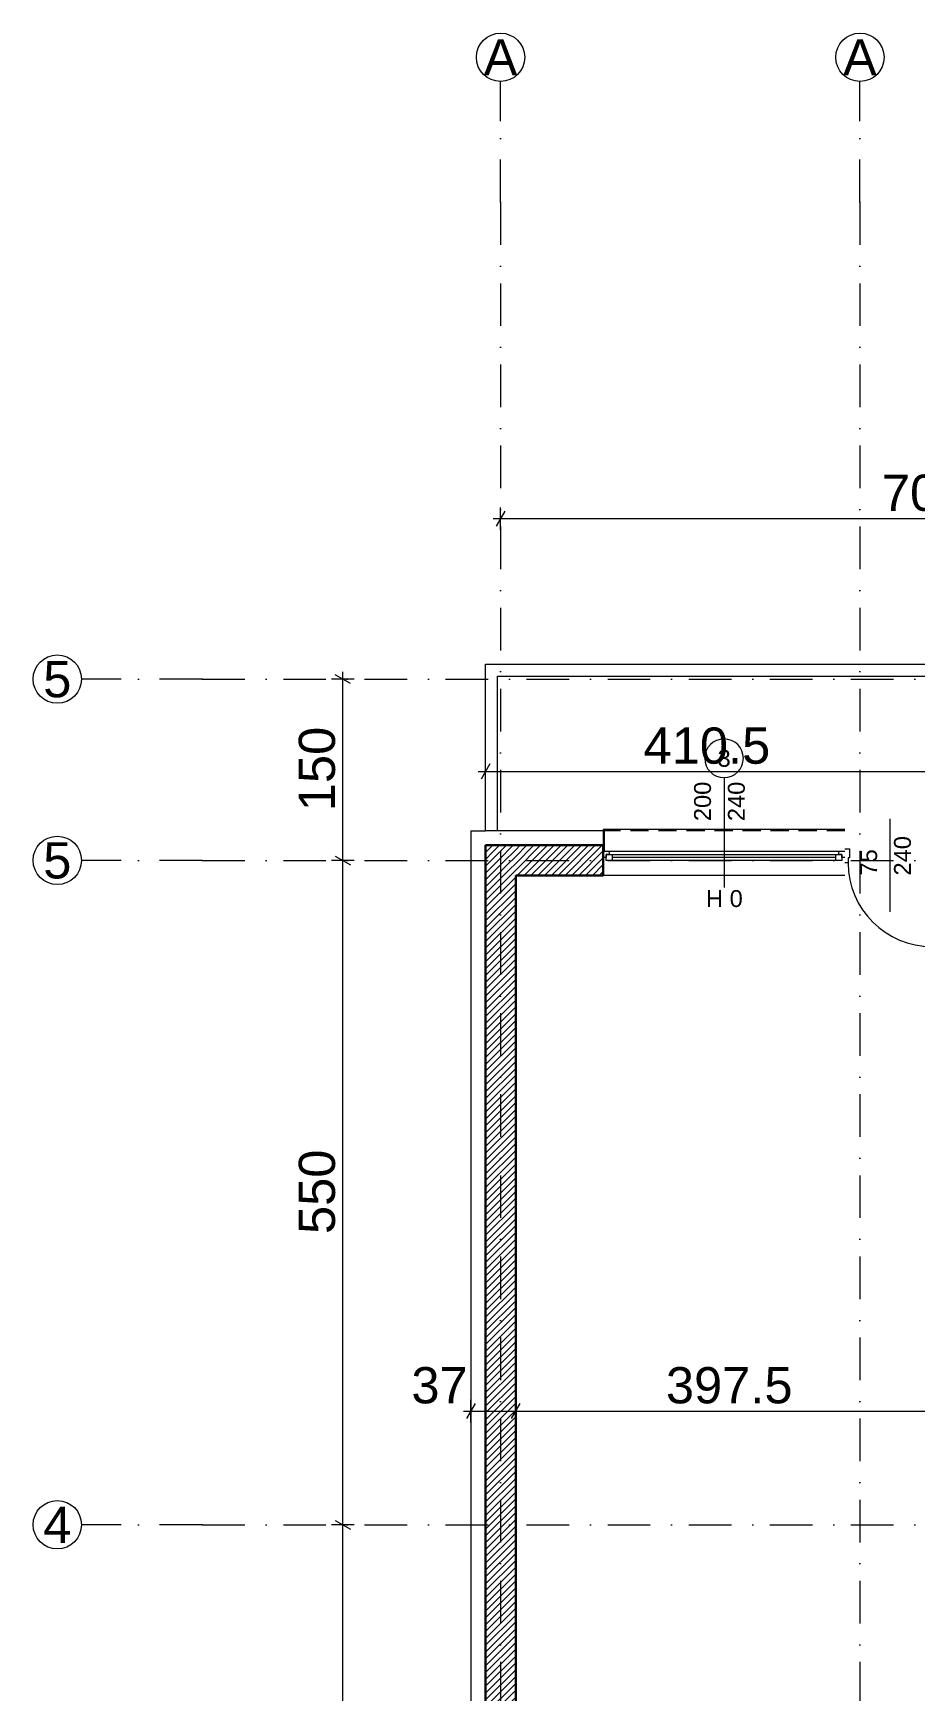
# Model space of a CAD drawing. Header units: centimetres. Extents: x -2083 to 1540, y -695 to 1912.
# Drawn here: x -2083 to -1353, y 539 to 1912 of the extents above; entities that cross this region are included whole.
import ezdxf
from ezdxf.enums import TextEntityAlignment as Align

# ---------------------------------------------------------------- set-up
doc = ezdxf.new("R2010")
doc.units = ezdxf.units.CM
doc.header["$MEASUREMENT"] = 0
doc.linetypes.add('Dashed', pattern=[23.2, 15, -8.2])
doc.linetypes.add('Dot & Dashed', pattern=[67.027776, 35.277777, -17.638888, 0, -14.111111])
for name, color, linetype in [('2D Drafting - General', 7, 'Continuous'), ('Archicad Door Markers', 7, 'Continuous'), ('Archicad Doors', 7, 'Continuous'), ('Archicad Window Markers', 7, 'Continuous'), ('Archicad Windows', 7, 'Continuous'), ('fill', 7, 'Continuous'), ('оси', 7, 'Continuous'), ('размери', 7, 'Continuous'), ('стени', 7, 'Continuous')]:
    doc.layers.add(name, color=color, linetype=linetype)
doc.styles.add('GENERATED_STYLE_1', font='arial.ttf')
doc.dimstyles.new('GENERATED_STYLE__3', dxfattribs={"dimtxt": 30, "dimasz": 9.5, "dimexe": 0.18, "dimexo": 0.0625, "dimgap": 0, "dimtad": 1, "dimzin": 0, "dimdsep": 46, "dimtxsty": 'GENERATED_STYLE_1', "dimblk": 'ARROWHEAD_2', "dimblk1": 'ARROWHEAD_2', "dimblk2": 'ARROWHEAD_2', "dimcen": 0.09, "dimse1": 1, "dimse2": 1, "dimclrd": 151, "dimclre": 151, "dimclrt": 7, "dimazin": 0, "dimtfac": 1, "dimtdec": 4, "dimtmove": 0, "dimatfit": 3, "dimfxl": 0, "dimtolj": 1, "dimtzin": 0, "dimarcsym": 0})
doc.dimstyles.new('GENERATED_STYLE__4', dxfattribs={"dimtxt": 30, "dimasz": 9.5, "dimexe": 0.18, "dimexo": 0.0625, "dimgap": 0, "dimtad": 1, "dimtih": 1, "dimtoh": 1, "dimzin": 0, "dimdsep": 46, "dimtxsty": 'GENERATED_STYLE_1', "dimblk": 'ARROWHEAD_2', "dimblk1": 'ARROWHEAD_2', "dimblk2": 'ARROWHEAD_2', "dimcen": 0.09, "dimse1": 1, "dimse2": 1, "dimclrd": 151, "dimclre": 151, "dimclrt": 7, "dimazin": 0, "dimtfac": 1, "dimtdec": 4, "dimtmove": 0, "dimatfit": 3, "dimfxl": 0, "dimtolj": 1, "dimtzin": 0, "dimarcsym": 0})
pattern_1 = [(45, (0, 0), (-2.828427, 2.828427), [])]

# ---------------------------------------------------------------- blocks, each defined once
blk = doc.blocks.new('W Marker 27[1]', base_point=(-1510.8, 1214.3))
at = {"layer": 'Archicad Window Markers', "color": 7, "linetype": 'Continuous', "lineweight": 5}
blk.add_line((-1510.8, 1295.3), (-1510.8, 1204.3), dxfattribs=at)
for start, end in [(0, 180), (180, 0)]:
    blk.add_arc((-1510.8, 1311.3), 16, start, end, dxfattribs=at)
at = {"layer": 'Archicad Window Markers', "color": 7, "lineweight": 5, "char_height": 14, "attachment_point": 7, "style": 'GENERATED_STYLE_1'}
for s, insert in [('\\A1;{\\pql;\\pt0;\\fArial|b0|i0|c204|p0;\\W1.000000;3\\fArial|b0|i0|c204|p0;\\W1.000000;\\fArial|b0|i0|c204|p0;\\W1.000000;\\fArial|b0|i0|c204|p0;\\W1.000000;}', (-1516.1, 1304.1)), ('\\A1;{\\pql;\\pt0;\\fArial|b0|i0|c204|p0;\\W1.000000;H 0\\fArial|b0|i0|c204|p0;\\W1.000000;\\A1{\\H.66x;\\S^  ;}\\fArial|b0|i0|c204|p0;\\W1.000000;\\fArial|b0|i0|c204|p0;\\W1.000000;}', (-1525.7, 1184.1))]:
    blk.add_mtext(s, dxfattribs=dict(at, insert=insert))
at = {"layer": 'Archicad Window Markers', "color": 7, "lineweight": 5, "char_height": 14, "attachment_point": 7, "rotation": 90, "style": 'GENERATED_STYLE_1'}
for s, insert in [('\\A1;{\\pql;\\pt0;\\fArial|b0|i0|c204|p0;\\W1.000000;200\\fArial|b0|i0|c204|p0;\\W1.000000;\\A1{\\H.66x;\\S^  ;}\\fArial|b0|i0|c204|p0;\\W1.000000;\\fArial|b0|i0|c204|p0;\\W1.000000;}', (-1517.5, 1259.3)), ('\\A1;{\\pql;\\pt0;\\fArial|b0|i0|c204|p0;\\W1.000000;240\\fArial|b0|i0|c204|p0;\\W1.000000;\\A1{\\H.66x;\\S^  ;}\\fArial|b0|i0|c204|p0;\\W1.000000;\\fArial|b0|i0|c204|p0;\\W1.000000;}', (-1489.5, 1259.3))]:
    blk.add_mtext(s, dxfattribs=dict(at, insert=insert))
blk = doc.blocks.new('Window 27[1]')
at = {"layer": 'Archicad Windows', "color": 30, "linetype": 'Continuous', "lineweight": 20}
for q in [(-1619.8, 1251.3), (-1619.8, 1251.3), (-1610.8, 1239.3), (-1610.8, 1239.3), (-1610.8, 1239.3)]:
    blk.add_line((-1610.8, 1251.3), q, dxfattribs=at)
at = {"layer": 'Archicad Windows', "color": 30, "linetype": 'Continuous', "lineweight": 5}
for p, q in [((-1610.8, 1252.3), (-1610.8, 1234.3)), ((-1609.8, 1252.3), (-1610.8, 1252.3)), ((-1410.8, 1252.3), (-1609.8, 1252.3)), ((-1609.8, 1234.3), (-1609.8, 1252.3)), ((-1610.8, 1234.3), (-1609.8, 1234.3)), ((-1610.8, 1234.3), (-1605.8, 1234.3)), ((-1608.3, 1229.3), (-1610.8, 1229.3)), ((-1605.8, 1231.8), (-1608.3, 1231.8)), ((-1608.3, 1231.8), (-1608.3, 1229.3)), ((-1608.3, 1231.8), (-1603.3, 1231.8)), ((-1608.3, 1226.8), (-1608.3, 1231.8)), ((-1603.3, 1226.8), (-1608.3, 1226.8)), ((-1605.8, 1234.3), (-1605.8, 1231.8)), ((-1605.8, 1234.3), (-1415.8, 1234.3)), ((-1603.3, 1231.8), (-1603.3, 1226.8)), ((-1603.3, 1231.8), (-1418.3, 1231.8)), ((-1418.3, 1229.3), (-1603.3, 1229.3)), ((-1418.3, 1226.8), (-1603.3, 1226.8)), ((-1418.3, 1226.8), (-1603.3, 1226.8)), ((-1418.3, 1226.8), (-1418.3, 1231.8)), ((-1418.3, 1231.8), (-1413.3, 1231.8)), ((-1413.3, 1226.8), (-1418.3, 1226.8)), ((-1415.8, 1231.8), (-1415.8, 1234.3)), ((-1415.8, 1234.3), (-1410.8, 1234.3)), ((-1413.3, 1231.8), (-1415.8, 1231.8)), ((-1413.3, 1229.3), (-1413.3, 1231.8)), ((-1413.3, 1231.8), (-1413.3, 1226.8)), ((-1410.8, 1229.3), (-1413.3, 1229.3)), ((-1410.8, 1214.3), (-1610.8, 1214.3))]:
    blk.add_line(p, q, dxfattribs=at)
at = {"layer": 'Archicad Windows', "color": 30, "linetype": 'Dashed', "lineweight": 5}
blk.add_line((-1410.8, 1251.3), (-1610.8, 1251.3), dxfattribs=at)
at = {"layer": 'Archicad Windows', "color": 7, "linetype": 'Continuous', "lineweight": 30}
for p, q in [((-1610.8, 1239.3), (-1610.8, 1234.3)), ((-1610.8, 1239.3), (-1610.8, 1234.3)), ((-1610.8, 1239.3), (-1610.8, 1234.3)), ((-1610.8, 1234.3), (-1610.8, 1229.3)), ((-1610.8, 1234.3), (-1610.8, 1229.3)), ((-1610.8, 1229.3), (-1610.8, 1214.3))]:
    blk.add_line(p, q, dxfattribs=at)
at = {"layer": 'Archicad Window Markers', "color": 7, "lineweight": 5}
blk.add_blockref('W Marker 27[1]', (-1510.8, 1214.3), dxfattribs=at)
blk = doc.blocks.new('D Marker 27[2]', base_point=(-1373.3, 1214.3))
at = {"layer": 'Archicad Door Markers', "color": 7, "linetype": 'Continuous', "lineweight": 5}
blk.add_line((-1373.3, 1184.3), (-1373.3, 1261.3), dxfattribs=at)
at = {"layer": 'Archicad Door Markers', "color": 7, "lineweight": 5, "char_height": 14, "attachment_point": 7, "rotation": 90, "style": 'GENERATED_STYLE_1'}
for s, insert in [('\\A1;{\\pql;\\pt0;\\fArial|b0|i0|c204|p0;\\W1.000000;75\\fArial|b0|i0|c204|p0;\\W1.000000;\\A1{\\H.66x;\\S^  ;}\\fArial|b0|i0|c204|p0;\\W1.000000;\\fArial|b0|i0|c204|p0;\\W1.000000;}', (-1380, 1214.3)), ('\\A1;{\\pql;\\pt0;\\fArial|b0|i0|c204|p0;\\W1.000000;240\\fArial|b0|i0|c204|p0;\\W1.000000;\\A1{\\H.66x;\\S^  ;}\\fArial|b0|i0|c204|p0;\\W1.000000;\\fArial|b0|i0|c204|p0;\\W1.000000;}', (-1352, 1214.3))]:
    blk.add_mtext(s, dxfattribs=dict(at, insert=insert))
blk = doc.blocks.new('Door 27[2]')
at = {"layer": 'Archicad Doors', "color": 30, "linetype": 'Continuous', "lineweight": 5}
for p, q in [((-1336.8, 1236.3), (-1336.8, 1252.3)), ((-1336.8, 1252.3), (-1335.8, 1252.3)), ((-1335.8, 1252.3), (-1335.8, 1236.3)), ((-1410.8, 1236.3), (-1406.8, 1236.3)), ((-1406.8, 1236.3), (-1406.8, 1228.8)), ((-1339.8, 1228.8), (-1339.8, 1236.3)), ((-1339.8, 1236.3), (-1335.8, 1236.3)), ((-1335.8, 1236.3), (-1336.8, 1236.3)), ((-1335.8, 1236.3), (-1335.8, 1224.8)), ((-1408, 1224.8), (-1410.8, 1224.8)), ((-1406.8, 1228.8), (-1408, 1228.8)), ((-1408, 1228.8), (-1408, 1224.8)), ((-1342.6, 1224.8), (-1342.6, 1214.8)), ((-1338.6, 1224.8), (-1342.6, 1224.8)), ((-1338.6, 1228.8), (-1339.8, 1228.8)), ((-1338.6, 1224.8), (-1338.6, 1228.8)), ((-1335.8, 1224.8), (-1338.6, 1224.8)), ((-1338.6, 1214.8), (-1338.6, 1224.8)), ((-1342.6, 1214.8), (-1338.6, 1214.8)), ((-1340.6, 1165.4), (-1340.6, 1214.8)), ((-1338.6, 1165.4), (-1342.6, 1165.4)), ((-1342.6, 1165.4), (-1342.6, 1155.4)), ((-1342.6, 1155.4), (-1338.6, 1155.4)), ((-1338.6, 1155.4), (-1338.6, 1165.4))]:
    blk.add_line(p, q, dxfattribs=at)
at = {"layer": 'Archicad Doors', "color": 30, "linetype": 'Continuous', "lineweight": 20}
for q in [(-1335.8, 1239.3), (-1335.8, 1239.3), (-1335.8, 1239.3), (-1330.8, 1251.3), (-1330.8, 1251.3)]:
    blk.add_line((-1335.8, 1251.3), q, dxfattribs=at)
at = {"layer": 'Archicad Doors', "color": 7, "linetype": 'Continuous', "lineweight": 30}
for p, q in [((-1335.8, 1239.3), (-1335.8, 1236.3)), ((-1335.8, 1239.3), (-1335.8, 1236.3)), ((-1335.8, 1239.3), (-1335.8, 1236.3)), ((-1335.8, 1236.3), (-1335.8, 1224.8)), ((-1335.8, 1236.3), (-1335.8, 1224.8)), ((-1335.8, 1224.8), (-1335.8, 1214.3))]:
    blk.add_line(p, q, dxfattribs=at)
at = {"layer": 'Archicad Doors', "color": 30, "linetype": 'Continuous', "lineweight": 5, "flags": 128}
for points in [[(-1340.6, 1165.4), (-1340.6, 1214.8), (-1342.6, 1214.8), (-1342.6, 1165.4)], [(-1338.6, 1165.4), (-1338.6, 1214.8), (-1340.6, 1214.8), (-1340.6, 1165.4)]]:
    blk.add_lwpolyline(points, close=True, dxfattribs=at)
at = {"layer": 'Archicad Doors', "color": 7, "linetype": 'Continuous', "lineweight": 5}
blk.add_arc((-1338.6, 1224.8), 69.4, 180, 270, dxfattribs=at)
at = {"layer": 'Archicad Door Markers', "color": 7, "lineweight": 5}
blk.add_blockref('D Marker 27[2]', (-1373.3, 1214.3), dxfattribs=at)
blk = doc.blocks.new('Standard grid marker[15]', base_point=(-1695.8, 1871.6))
at = {"layer": 'оси', "color": 102, "linetype": 'Dot & Dashed', "lineweight": 15}
for q in [(-1695.8, 1871.6), (-1695.8, -447.8)]:
    blk.add_line((-1695.8, 1771.6), q, dxfattribs=at)
at = {"layer": 'оси', "color": 7, "linetype": 'Continuous', "lineweight": 5}
blk.add_circle((-1695.8, 1891.6), 20, dxfattribs=at)
at = {"layer": 'оси', "color": 102, "linetype": 'Dot & Dashed', "lineweight": 15}
blk.add_point((-1695.8, 1771.6), dxfattribs=at)
blk.add_point((-1695.8, 1771.6), dxfattribs=at)
at = {"layer": 'оси', "color": 7, "lineweight": 30, "style": 'GENERATED_STYLE_1'}
for tag, p in [('AC_MarkerText_1_0', (-1695.8, 1906.6)), ('AC_MarkerText_1_1', (-1695.8, -552.8))]:
    blk.add_attdef(tag, text='', height=30, rotation=360, dxfattribs=at).set_placement(p, align=Align.TOP_CENTER)
blk = doc.blocks.new('Standard grid marker[16]', base_point=(-2042.7, 1376.8))
at = {"layer": 'оси', "color": 102, "linetype": 'Dot & Dashed', "lineweight": 15}
for q in [(-2042.7, 1376.8), (1400.3, 1376.8)]:
    blk.add_line((-1942.7, 1376.8), q, dxfattribs=at)
at = {"layer": 'оси', "color": 7, "linetype": 'Continuous', "lineweight": 5}
blk.add_circle((-2062.7, 1376.8), 20, dxfattribs=at)
at = {"layer": 'оси', "color": 102, "linetype": 'Dot & Dashed', "lineweight": 15}
blk.add_point((-1942.7, 1376.8), dxfattribs=at)
blk.add_point((-1942.7, 1376.8), dxfattribs=at)
at = {"layer": 'оси', "color": 7, "lineweight": 30, "style": 'GENERATED_STYLE_1'}
for tag, p in [('AC_MarkerText_1_0', (-2062.7, 1391.8)), ('AC_MarkerText_1_1', (1520.3, 1391.8))]:
    blk.add_attdef(tag, text='', height=30, dxfattribs=at).set_placement(p, align=Align.TOP_CENTER)
blk = doc.blocks.new('Standard grid marker[17]', base_point=(-2042.7, 676.8))
at = {"layer": 'оси', "color": 102, "linetype": 'Dot & Dashed', "lineweight": 15}
for q in [(-2042.7, 676.8), (1400.3, 676.8)]:
    blk.add_line((-1942.7, 676.8), q, dxfattribs=at)
at = {"layer": 'оси', "color": 7, "linetype": 'Continuous', "lineweight": 5}
blk.add_circle((-2062.7, 676.8), 20, dxfattribs=at)
at = {"layer": 'оси', "color": 102, "linetype": 'Dot & Dashed', "lineweight": 15}
blk.add_point((-1942.7, 676.8), dxfattribs=at)
blk.add_point((-1942.7, 676.8), dxfattribs=at)
at = {"layer": 'оси', "color": 7, "lineweight": 30, "style": 'GENERATED_STYLE_1'}
for tag, p in [('AC_MarkerText_1_0', (-2062.7, 691.8)), ('AC_MarkerText_1_1', (1520.3, 691.8))]:
    blk.add_attdef(tag, text='', height=30, dxfattribs=at).set_placement(p, align=Align.TOP_CENTER)
blk = doc.blocks.new('Standard grid marker[19]', base_point=(-2042.7, 1226.8))
at = {"layer": 'оси', "color": 102, "linetype": 'Dot & Dashed', "lineweight": 15}
for q in [(-2042.7, 1226.8), (1400.3, 1226.8)]:
    blk.add_line((-1942.7, 1226.8), q, dxfattribs=at)
at = {"layer": 'оси', "color": 7, "linetype": 'Continuous', "lineweight": 5}
blk.add_circle((-2062.7, 1226.8), 20, dxfattribs=at)
at = {"layer": 'оси', "color": 102, "linetype": 'Dot & Dashed', "lineweight": 15}
blk.add_point((-1942.7, 1226.8), dxfattribs=at)
blk.add_point((-1942.7, 1226.8), dxfattribs=at)
at = {"layer": 'оси', "color": 7, "lineweight": 30, "style": 'GENERATED_STYLE_1'}
for tag, p in [('AC_MarkerText_1_0', (-2062.7, 1241.8)), ('AC_MarkerText_1_1', (1520.3, 1241.8))]:
    blk.add_attdef(tag, text='', height=30, dxfattribs=at).set_placement(p, align=Align.TOP_CENTER)
blk = doc.blocks.new('Standard grid marker[25]', base_point=(-1398.3, 1871.6))
at = {"layer": 'оси', "color": 102, "linetype": 'Dot & Dashed', "lineweight": 15}
for q in [(-1398.3, 1871.6), (-1398.3, -447.8)]:
    blk.add_line((-1398.3, 1771.6), q, dxfattribs=at)
at = {"layer": 'оси', "color": 7, "linetype": 'Continuous', "lineweight": 5}
blk.add_circle((-1398.3, 1891.6), 20, dxfattribs=at)
at = {"layer": 'оси', "color": 102, "linetype": 'Dot & Dashed', "lineweight": 15}
blk.add_point((-1398.3, 1771.6), dxfattribs=at)
blk.add_point((-1398.3, 1771.6), dxfattribs=at)
at = {"layer": 'оси', "color": 7, "lineweight": 30, "style": 'GENERATED_STYLE_1'}
for tag, p in [('AC_MarkerText_1_0', (-1398.3, 1906.6)), ('AC_MarkerText_1_1', (-1398.3, -552.8))]:
    blk.add_attdef(tag, text='', height=30, rotation=360, dxfattribs=at).set_placement(p, align=Align.TOP_CENTER)
blk = doc.blocks.new('*D66')
at = {"layer": 'размери', "color": 151, "linetype": 'Continuous', "lineweight": 13}
for p, q in [((-1726.4, 770.9), (-1720.3, 770.9)), ((-1720.3, 761.6), (-1720.3, 780.3)), ((-1720.3, 770.9), (-1683.3, 770.9)), ((-1683.3, 761.6), (-1683.3, 780.3))]:
    blk.add_line(p, q, dxfattribs=at)
at = {"layer": 'размери', "color": 161, "linetype": 'Continuous', "lineweight": 13}
for p, q in [((-1716.7, 777.2), (-1723.9, 764.7)), ((-1679.7, 777.2), (-1686.9, 764.7))]:
    blk.add_line(p, q, dxfattribs=at)
at = {"layer": 'размери', "color": 7, "lineweight": 30, "insert": (-1769.6, 776.9), "char_height": 30, "attachment_point": 7, "style": 'GENERATED_STYLE_1'}
blk.add_mtext('\\A1;{\\pql;\\fArial|b0|i0|c204|p0;\\W1.000000;37}', dxfattribs=at)
blk = doc.blocks.new('ARROWHEAD_2')
at = {"color": 0, "linetype": 'Continuous', "lineweight": 0}
for p, q in [((0, 0), (-1, 0)), ((-0.38, -0.66), (0.38, 0.66))]:
    blk.add_line(p, q, dxfattribs=at)
blk = doc.blocks.new('*D67')
at = {"layer": 'размери', "color": 161, "linetype": 'Continuous', "lineweight": 13}
for p, q in [((-1679.7, 777.2), (-1686.9, 764.7)), ((-1282.2, 777.2), (-1289.4, 764.7))]:
    blk.add_line(p, q, dxfattribs=at)
at = {"layer": 'размери', "color": 151, "linetype": 'Continuous', "lineweight": 13}
for p, q in [((-1683.3, 761.6), (-1683.3, 780.3)), ((-1683.3, 770.9), (-1285.8, 770.9))]:
    blk.add_line(p, q, dxfattribs=at)
at = {"layer": 'размери', "color": 7, "lineweight": 30, "char_height": 30, "attachment_point": 7, "style": 'GENERATED_STYLE_1'}
for s, insert in [('\\A1;{\\pql;\\fArial|b0|i0|c204|p0;\\W1.000000;397.5}', (-1558.9, 776.9)), ('\\A1;{\\pql;\\fArial|b0|i0|c204|p0;\\W1.000000;25}', (-1335.1, 776.9))]:
    blk.add_mtext(s, dxfattribs=dict(at, insert=insert))
blk = doc.blocks.new('*D68')
at = {"layer": 'размери', "color": 151, "linetype": 'Continuous', "lineweight": 13}
for p, q in [((-1683.3, 770.9), (-1285.8, 770.9)), ((-1285.8, 761.6), (-1285.8, 780.3)), ((-1285.8, 770.9), (-1260.8, 770.9))]:
    blk.add_line(p, q, dxfattribs=at)
at = {"layer": 'размери', "color": 161, "linetype": 'Continuous', "lineweight": 13}
for p, q in [((-1282.2, 777.2), (-1289.4, 764.7)), ((-1257.2, 777.2), (-1264.4, 764.7))]:
    blk.add_line(p, q, dxfattribs=at)
blk = doc.blocks.new('*D77')
at = {"layer": 'размери', "color": 161, "linetype": 'Continuous', "lineweight": 13}
for p, q in [((-1704.7, 1306.6), (-1711.9, 1294.1)), ((-1294.2, 1306.6), (-1301.4, 1294.1))]:
    blk.add_line(p, q, dxfattribs=at)
at = {"layer": 'размери', "color": 151, "linetype": 'Continuous', "lineweight": 13}
for p, q in [((-1708.3, 1291), (-1708.3, 1309.8)), ((-1297.8, 1291), (-1297.8, 1309.8)), ((-1714.4, 1300.4), (-1708.3, 1300.4)), ((-1708.3, 1300.4), (-1297.8, 1300.4))]:
    blk.add_line(p, q, dxfattribs=at)
at = {"layer": 'размери', "color": 7, "lineweight": 30, "char_height": 30, "attachment_point": 7, "style": 'GENERATED_STYLE_1'}
for s, insert in [('\\A1;{\\pql;\\fArial|b0|i0|c204|p0;\\W1.000000;410.5}', (-1577.4, 1306.4)), ('\\A1;{\\pql;\\fArial|b0|i0|c204|p0;\\W1.000000;12}', (-1347.1, 1306.4))]:
    blk.add_mtext(s, dxfattribs=dict(at, insert=insert))
blk = doc.blocks.new('*D90')
at = {"layer": 'размери', "color": 151, "linetype": 'Continuous', "lineweight": 13}
for p, q in [((-1817, 676.8), (-1835.7, 676.8)), ((-1826.4, -23.2), (-1826.4, 676.8)), ((-1817, -23.2), (-1835.7, -23.2)), ((-1826.4, -29.3), (-1826.4, -23.2))]:
    blk.add_line(p, q, dxfattribs=at)
at = {"layer": 'размери', "color": 161, "linetype": 'Continuous', "lineweight": 13}
for p, q in [((-1832.6, 680.4), (-1820.1, 673.2)), ((-1832.6, -19.6), (-1820.1, -26.8))]:
    blk.add_line(p, q, dxfattribs=at)
at = {"layer": 'размери', "color": 7, "lineweight": 30, "insert": (-1832.4, 292.5), "char_height": 30, "attachment_point": 7, "rotation": 90, "style": 'GENERATED_STYLE_1'}
blk.add_mtext('\\A1;{\\pql;\\fArial|b0|i0|c204|p0;\\W1.000000;700}', dxfattribs=at)
blk = doc.blocks.new('*D91')
at = {"layer": 'размери', "color": 151, "linetype": 'Continuous', "lineweight": 13}
for p, q in [((-1817, 1226.8), (-1835.7, 1226.8)), ((-1826.4, 676.8), (-1826.4, 1226.8)), ((-1817, 676.8), (-1835.7, 676.8))]:
    blk.add_line(p, q, dxfattribs=at)
at = {"layer": 'размери', "color": 161, "linetype": 'Continuous', "lineweight": 13}
for p, q in [((-1832.6, 1230.4), (-1820.1, 1223.2)), ((-1832.6, 680.4), (-1820.1, 673.2))]:
    blk.add_line(p, q, dxfattribs=at)
at = {"layer": 'размери', "color": 7, "lineweight": 30, "insert": (-1832.4, 917.5), "char_height": 30, "attachment_point": 7, "rotation": 90, "style": 'GENERATED_STYLE_1'}
blk.add_mtext('\\A1;{\\pql;\\fArial|b0|i0|c204|p0;\\W1.000000;550}', dxfattribs=at)
blk = doc.blocks.new('*D92')
at = {"layer": 'размери', "color": 151, "linetype": 'Continuous', "lineweight": 13}
for p, q in [((-1817, 1376.8), (-1835.7, 1376.8)), ((-1826.4, 1376.8), (-1826.4, 1382.9)), ((-1826.4, 1226.8), (-1826.4, 1376.8)), ((-1817, 1226.8), (-1835.7, 1226.8))]:
    blk.add_line(p, q, dxfattribs=at)
at = {"layer": 'размери', "color": 161, "linetype": 'Continuous', "lineweight": 13}
for p, q in [((-1820.1, 1373.2), (-1832.6, 1380.4)), ((-1832.6, 1230.4), (-1820.1, 1223.2))]:
    blk.add_line(p, q, dxfattribs=at)
at = {"layer": 'размери', "color": 7, "lineweight": 30, "insert": (-1832.4, 1267.5), "char_height": 30, "attachment_point": 7, "rotation": 90, "style": 'GENERATED_STYLE_1'}
blk.add_mtext('\\A1;{\\pql;\\fArial|b0|i0|c204|p0;\\W1.000000;150}', dxfattribs=at)
blk = doc.blocks.new('*D93')
at = {"layer": 'размери', "color": 151, "linetype": 'Continuous', "lineweight": 13}
for p, q in [((-1701.9, 1509.7), (-1695.8, 1509.7)), ((-1695.8, 1500.3), (-1695.8, 1519)), ((-1695.8, 1509.7), (-995.8, 1509.7)), ((-995.8, 1500.3), (-995.8, 1519)), ((-995.8, 1509.7), (-295.8, 1509.7))]:
    blk.add_line(p, q, dxfattribs=at)
at = {"layer": 'размери', "color": 161, "linetype": 'Continuous', "lineweight": 13}
for p, q in [((-1692.2, 1515.9), (-1699.4, 1503.4)), ((-992.2, 1515.9), (-999.4, 1503.4))]:
    blk.add_line(p, q, dxfattribs=at)
at = {"layer": 'размери', "color": 7, "lineweight": 30, "insert": (-1380.1, 1515.7), "char_height": 30, "attachment_point": 7, "style": 'GENERATED_STYLE_1'}
blk.add_mtext('\\A1;{\\pql;\\fArial|b0|i0|c204|p0;\\W1.000000;700}', dxfattribs=at)

msp = doc.modelspace()

# ---------------------------------------------------------------- hatches: boundary and pattern name
at = {"layer": 'fill', "linetype": 'Continuous', "lineweight": 13}
h = msp.add_hatch(dxfattribs=at)
h.set_pattern_fill('Common_Brick', color=253, style=0, pattern_type=2)
h.set_pattern_definition(pattern_1)
h.paths.add_polyline_path([(-1683.272, 1239.333), (-1708.272, 1239.333), (-1683.272, 1214.333)])
h = msp.add_hatch(dxfattribs=at)
h.set_pattern_fill('Common_Brick', color=253, style=0, pattern_type=2)
h.set_pattern_definition(pattern_1)
h.paths.add_polyline_path([(-1683.272, 1214.333), (-1708.272, 1239.333), (-1708.272, 1214.333)])
h = msp.add_hatch(dxfattribs=at)
h.set_pattern_fill('Common_Brick', color=253, style=0, pattern_type=2)
h.set_pattern_definition(pattern_1)
h.paths.add_polyline_path([(-1683.272, 1214.333), (-1610.772, 1214.333), (-1610.772, 1229.333), (-1610.772, 1234.333), (-1610.772, 1239.333), (-1683.272, 1239.333)])
h = msp.add_hatch(dxfattribs=at)
h.set_pattern_fill('Common_Brick', color=253, style=0, pattern_type=2)
h.set_pattern_definition(pattern_1)
h.paths.add_polyline_path([(-1683.272, -10.667), (-1683.272, 1214.333), (-1708.272, 1214.333), (-1708.272, -10.667)])

# ---------------------------------------------------------------- linework, layer by layer
at = {"layer": '2D Drafting - General', "color": 7, "linetype": 'Continuous', "lineweight": 13}
for p, q in [((-1708.272, 1251.333), (-1708.272, 1389.333)), ((-1708.272, 1389.333), (-1297.772, 1389.333)), ((-1698.272, 1251.333), (-1698.272, 1379.333)), ((-1698.272, 1379.333), (-1297.772, 1379.333))]:
    msp.add_line(p, q, dxfattribs=at)
at = {"layer": 'стени', "color": 30, "linetype": 'Continuous', "lineweight": 20}
for q in [(-1619.772, 1251.333), (-1610.772, 1239.333), (-1610.772, 1239.333)]:
    msp.add_line((-1610.772, 1251.333), q, dxfattribs=at)
at = {"layer": 'стени', "color": 7, "linetype": 'Continuous', "lineweight": 30}
for p, q in [((-1683.272, 1239.333), (-1708.272, 1239.333)), ((-1708.272, 1239.333), (-1708.272, 1214.333)), ((-1683.272, 1239.333), (-1708.272, 1239.333)), ((-1610.772, 1239.333), (-1683.272, 1239.333)), ((-1610.772, 1239.333), (-1610.772, 1234.333)), ((-1610.772, 1239.333), (-1610.772, 1234.333)), ((-1610.772, 1234.333), (-1610.772, 1229.333)), ((-1610.772, 1229.333), (-1610.772, 1214.333)), ((-1708.272, 1214.333), (-1708.272, -10.667))]:
    msp.add_line(p, q, dxfattribs=at)
at = {"layer": 'стени', "color": 30, "linetype": 'Continuous', "lineweight": 20, "flags": 128}
for points in [[(-1720.272, 1251.333), (-1708.272, 1251.333)], [(-1720.272, 1251.333), (-1720.272, -47.667)], [(-1610.772, 1251.333), (-1708.272, 1251.333)]]:
    msp.add_lwpolyline(points, dxfattribs=at)
at = {"layer": 'стени', "color": 7, "linetype": 'Continuous', "lineweight": 30, "flags": 128}
for points in [[(-1683.272, -10.667), (-1683.272, 1214.333)], [(-1683.272, 1214.333), (-1610.772, 1214.333)]]:
    msp.add_lwpolyline(points, dxfattribs=at)

# ---------------------------------------------------------------- block references
at = {"layer": 'Archicad Doors', "color": 21, "linetype": 'Continuous', "lineweight": 13}
msp.add_blockref('Door 27[2]', (0, 0), dxfattribs=at)
at = {"layer": 'Archicad Windows', "color": 21, "linetype": 'Continuous', "lineweight": 13}
msp.add_blockref('Window 27[1]', (0, 0), dxfattribs=at)
at = {"layer": 'оси', "color": 8, "linetype": 'Continuous', "lineweight": 15}
ref = msp.add_blockref('Standard grid marker[15]', (-1695.772, 1871.596), dxfattribs=at)
ref.add_attrib('AC_MarkerText_1', 'A', dxfattribs={"color": 7, "lineweight": 30, "height": 30, "rotation": 360, "style": 'GENERATED_STYLE_1'}).set_placement((-1695.772, 1906.596), align=Align.TOP_CENTER)
ref = msp.add_blockref('Standard grid marker[25]', (-1398.272, 1871.596), dxfattribs=at)
ref.add_attrib('AC_MarkerText_1', 'A', dxfattribs={"color": 7, "lineweight": 30, "height": 30, "rotation": 360, "style": 'GENERATED_STYLE_1'}).set_placement((-1398.272, 1906.596), align=Align.TOP_CENTER)
ref = msp.add_blockref('Standard grid marker[16]', (-2042.711, 1376.833), dxfattribs=at)
ref.add_attrib('AC_MarkerText_1', '5', dxfattribs={"color": 7, "lineweight": 30, "height": 30, "style": 'GENERATED_STYLE_1'}).set_placement((-2062.711, 1391.833), align=Align.TOP_CENTER)
ref = msp.add_blockref('Standard grid marker[19]', (-2042.711, 1226.833), dxfattribs=at)
ref.add_attrib('AC_MarkerText_1', '5', dxfattribs={"color": 7, "lineweight": 30, "height": 30, "style": 'GENERATED_STYLE_1'}).set_placement((-2062.711, 1241.833), align=Align.TOP_CENTER)
ref = msp.add_blockref('Standard grid marker[17]', (-2042.711, 676.833), dxfattribs=at)
ref.add_attrib('AC_MarkerText_1', '4', dxfattribs={"color": 7, "lineweight": 30, "height": 30, "style": 'GENERATED_STYLE_1'}).set_placement((-2062.711, 691.833), align=Align.TOP_CENTER)

# ---------------------------------------------------------------- dimensions: what is measured, and where the dimension line sits
at = {"layer": 'размери', "color": 151, "linetype": 'Continuous', "lineweight": 13}
for base, p1, p2, picture, middle in [((-995.772, 1509.658), (-1695.772, 1509.658), (-995.772, 1486.943), '*D93', (-1345.848, 1530.658)), ((-1297.772, 1300.39), (-1708.272, 1389.333), (-1297.772, 1326.333), '*D77', (-1527.129, 1321.39)), ((-1260.772, 770.931), (-1285.772, 939.333), (-1260.772, 951.833), '*D68', (-1312.317, 791.931)), ((-1285.772, 770.931), (-1683.272, 601.833), (-1285.772, 939.333), '*D67', (-1508.629, 791.931)), ((-1683.272, 770.931), (-1720.272, 601.833), (-1683.272, 601.833), '*D66', (-1746.817, 791.931))]:
    dim = msp.add_linear_dim(base=base, p1=p1, p2=p2, dimstyle='GENERATED_STYLE__4', dxfattribs=at)
    dim.commit()
    dim.dimension.update_dxf_attribs({"geometry": picture, "text_midpoint": middle, "dimtype": 160})
for base, p1, p2, picture, middle in [((-1826.36, 1376.833), (-1881.885, 1226.833), (-1836.455, 1376.833), '*D92', (-1847.36, 1301.757)), ((-1826.36, 1226.833), (-1861.694, 676.833), (-1881.885, 1226.833), '*D91', (-1847.36, 951.757)), ((-1826.36, 676.833), (-1818.788, -23.167), (-1861.694, 676.833), '*D90', (-1847.36, 326.757))]:
    dim = msp.add_linear_dim(base=base, p1=p1, p2=p2, angle=90, dimstyle='GENERATED_STYLE__3', dxfattribs=at)
    dim.commit()
    dim.dimension.update_dxf_attribs({"geometry": picture, "text_midpoint": middle, "dimtype": 160, "text_rotation": 90})

doc.saveas('drawing.dxf')
